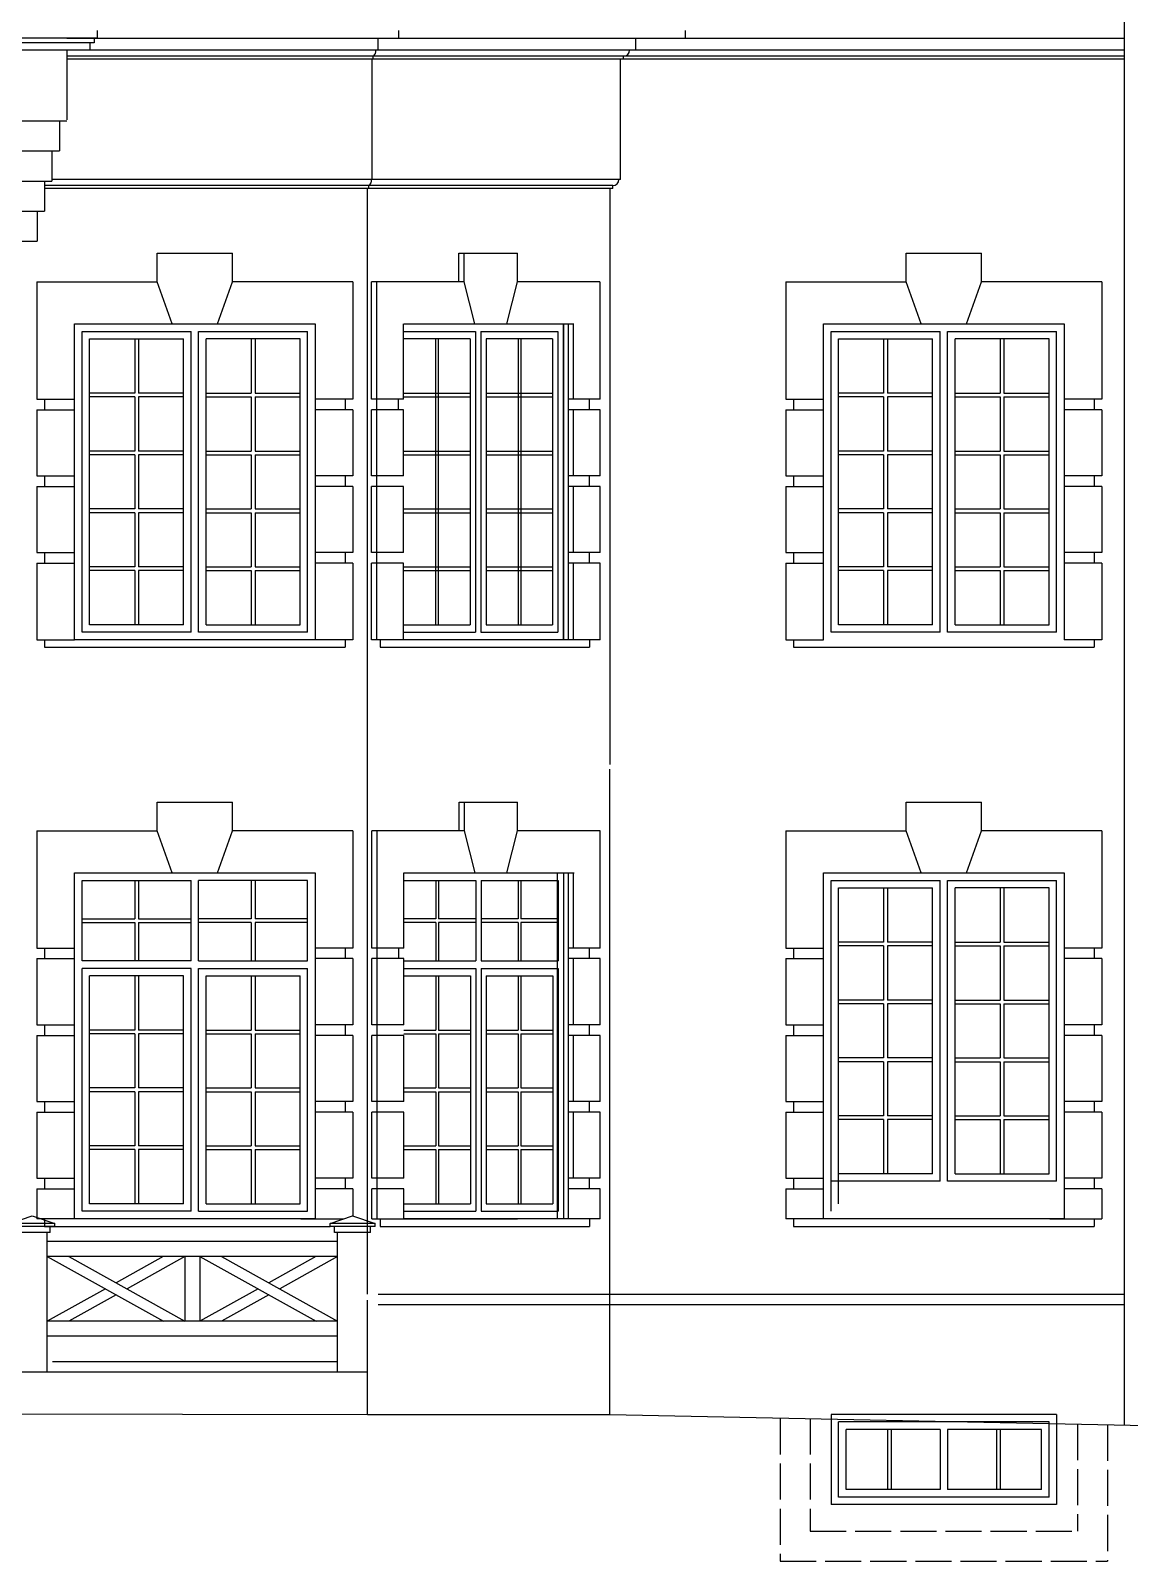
# Model space of a CAD drawing. Header units: millimetres. Extents: x -112665 to -16847, y 30630 to 100849.
# Drawn here: x -100071 to -92765, y 61755 to 71932 of the extents above; entities that cross this region are included whole.
import ezdxf

# ---------------------------------------------------------------- set-up
doc = ezdxf.new("R2010")
doc.units = ezdxf.units.MM
doc.linetypes.add('ACAD_ISO02W100', pattern=[15, 12, -3])
doc.layers.add('wall', color=5, linetype='Continuous')

msp = doc.modelspace()

# ---------------------------------------------------------------- linework, layer by layer
at = {"layer": 'wall', "color": 18, "true_color": 0x000000}
for p, q in [((-92799, 74618), (-92799, 62661)), ((-99628, 71882), (-107219, 71882)), ((-99830, 71882), (-92799, 71882)), ((-99648, 71882), (-99648, 71852)), ((-99628, 71932), (-99628, 71882)), ((-97759, 71802), (-97759, 71882)), ((-97623, 71882), (-97623, 71932)), ((-96049, 71882), (-96049, 71802)), ((-95719, 71932), (-95719, 71882)), ((-99648, 71852), (-107189, 71852)), ((-99678, 71802), (-107189, 71802)), ((-92799, 71802), (-99830, 71802)), ((-99830, 71802), (-99830, 71339)), ((-92799, 71762), (-99830, 71762)), ((-99678, 71852), (-99678, 71802)), ((-97793, 71742), (-97793, 71762)), ((-96129, 71742), (-96129, 71762)), ((-92799, 71742), (-99830, 71742)), ((-97801, 70942), (-97801, 71742)), ((-96149, 70942), (-96149, 71742)), ((-100163, 71332), (-99830, 71332)), ((-99880, 71332), (-99880, 71132)), ((-100212, 71132), (-99880, 71132)), ((-99929, 71132), (-99929, 70932)), ((-96149, 70942), (-99929, 70942)), ((-100262, 70932), (-99929, 70932)), ((-99979, 70932), (-99979, 70732)), ((-96199, 70902), (-99979, 70902)), ((-96199, 70882), (-99979, 70882)), ((-97830, 63532), (-97830, 70882)), ((-97822, 70882), (-97822, 70902)), ((-96219, 70882), (-96219, 67052)), ((-96199, 70882), (-96199, 70902)), ((-100311, 70732), (-99979, 70732)), ((-100028, 70732), (-100028, 70532)), ((-100361, 70532), (-100028, 70532)), ((-99229, 70262), (-99229, 70452)), ((-99229, 70452), (-98729, 70452)), ((-98729, 70262), (-98729, 70452)), ((-97223, 70452), (-96834, 70452)), ((-97223, 70262), (-97223, 70452)), ((-97188, 70262), (-97188, 70452)), ((-96834, 70262), (-96834, 70452)), ((-94249, 70452), (-93749, 70452)), ((-94249, 70262), (-94249, 70452)), ((-93749, 70262), (-93749, 70452)), ((-100029, 70262), (-99229, 70262)), ((-100029, 70262), (-100029, 69482)), ((-99129, 69982), (-99229, 70262)), ((-98829, 69982), (-98729, 70262)), ((-97929, 70262), (-98729, 70262)), ((-97929, 70262), (-97929, 69482)), ((-97188, 70262), (-97804, 70262)), ((-97804, 69482), (-97804, 70262)), ((-97768, 67882), (-97768, 70262)), ((-97117, 69982), (-97188, 70262)), ((-96905, 69982), (-96834, 70262)), ((-96286, 70262), (-96834, 70262)), ((-96285, 69482), (-96285, 70262)), ((-95049, 70262), (-95049, 69482)), ((-95049, 70262), (-94249, 70262)), ((-94149, 69982), (-94249, 70262)), ((-93849, 69982), (-93749, 70262)), ((-92949, 70262), (-93749, 70262)), ((-92949, 70262), (-92949, 69482)), ((-99779, 67882), (-99779, 69982)), ((-99779, 69982), (-98179, 69982)), ((-99729, 67932), (-99729, 69932)), ((-99729, 69932), (-99004, 69932)), ((-99004, 67932), (-99004, 69932)), ((-98954, 67932), (-98954, 69932)), ((-98954, 69932), (-98229, 69932)), ((-98229, 67932), (-98229, 69932)), ((-98179, 69982), (-98179, 67882)), ((-97591, 69482), (-97591, 69982)), ((-97590, 69982), (-96459, 69982)), ((-97590, 69932), (-97113, 69932)), ((-97113, 69932), (-97113, 67932)), ((-97077, 69932), (-97077, 67932)), ((-97077, 69932), (-96565, 69932)), ((-96565, 69932), (-96565, 67932)), ((-96529, 69982), (-96529, 67882)), ((-96528, 69982), (-96528, 67882)), ((-96497, 69982), (-96497, 67882)), ((-96461, 69482), (-96461, 69982)), ((-94799, 67882), (-94799, 69982)), ((-94799, 69982), (-93199, 69982)), ((-94749, 67932), (-94749, 69932)), ((-94749, 69932), (-94024, 69932)), ((-94024, 67932), (-94024, 69932)), ((-93974, 67932), (-93974, 69932)), ((-93974, 69932), (-93249, 69932)), ((-93249, 67932), (-93249, 69932)), ((-93249, 67932), (-93249, 69932)), ((-93199, 69982), (-93199, 67882)), ((-99679, 67982), (-99679, 69882)), ((-99679, 69882), (-99054, 69882)), ((-99379, 69882), (-99379, 69522)), ((-99354, 69882), (-99354, 69522)), ((-99054, 67982), (-99054, 69882)), ((-98904, 67982), (-98904, 69882)), ((-98279, 69882), (-98904, 69882)), ((-98604, 69882), (-98604, 69522)), ((-98579, 69882), (-98579, 69522)), ((-98279, 67982), (-98279, 69882)), ((-97148, 69882), (-97590, 69882)), ((-97378, 69882), (-97378, 67982)), ((-97360, 69882), (-97360, 67982)), ((-97148, 69882), (-97148, 67982)), ((-97042, 69882), (-97042, 67982)), ((-96600, 69882), (-97042, 69882)), ((-96830, 69882), (-96830, 67982)), ((-96812, 69882), (-96812, 67982)), ((-96600, 69882), (-96600, 67982)), ((-94699, 67982), (-94699, 69882)), ((-94699, 69882), (-94074, 69882)), ((-94399, 69882), (-94399, 69522)), ((-94374, 69882), (-94374, 69522)), ((-94074, 67982), (-94074, 69882)), ((-93924, 67982), (-93924, 69882)), ((-93299, 69882), (-93924, 69882)), ((-93624, 69882), (-93624, 69522)), ((-93599, 69882), (-93599, 69522)), ((-93299, 67982), (-93299, 69882)), ((-99379, 69522), (-99679, 69522)), ((-99054, 69522), (-99354, 69522)), ((-98904, 69522), (-98604, 69522)), ((-98579, 69522), (-98279, 69522)), ((-97590, 69522), (-97148, 69522)), ((-97042, 69522), (-96600, 69522)), ((-94399, 69522), (-94699, 69522)), ((-94074, 69522), (-94374, 69522)), ((-93924, 69522), (-93624, 69522)), ((-93599, 69522), (-93299, 69522)), ((-100029, 69482), (-99779, 69482)), ((-100029, 69412), (-99779, 69412)), ((-100029, 69412), (-100029, 68972)), ((-99979, 69482), (-99979, 69412)), ((-99379, 69497), (-99679, 69497)), ((-99379, 69497), (-99379, 69137)), ((-99354, 69497), (-99354, 69137)), ((-99054, 69497), (-99354, 69497)), ((-98904, 69497), (-98604, 69497)), ((-98604, 69497), (-98604, 69137)), ((-98579, 69497), (-98279, 69497)), ((-98579, 69497), (-98579, 69137)), ((-97929, 69482), (-98179, 69482)), ((-97929, 69412), (-98179, 69412)), ((-97979, 69482), (-97979, 69412)), ((-97929, 69412), (-97929, 68972)), ((-97591, 69482), (-97804, 69482)), ((-97591, 69412), (-97804, 69412)), ((-97804, 68972), (-97804, 69412)), ((-97627, 69482), (-97627, 69412)), ((-97591, 68972), (-97591, 69412)), ((-97590, 69497), (-97148, 69497)), ((-97042, 69497), (-96600, 69497)), ((-96285, 69482), (-96497, 69482)), ((-96285, 69412), (-96497, 69412)), ((-96461, 68972), (-96461, 69412)), ((-96355, 69412), (-96355, 69482)), ((-96285, 68972), (-96285, 69412)), ((-95049, 69482), (-94799, 69482)), ((-95049, 69412), (-95049, 68972)), ((-95049, 69412), (-94799, 69412)), ((-94999, 69482), (-94999, 69412)), ((-94399, 69497), (-94699, 69497)), ((-94399, 69497), (-94399, 69137)), ((-94074, 69497), (-94374, 69497)), ((-94374, 69497), (-94374, 69137)), ((-93924, 69497), (-93624, 69497)), ((-93624, 69497), (-93624, 69137)), ((-93599, 69497), (-93599, 69137)), ((-93599, 69497), (-93299, 69497)), ((-92949, 69482), (-93199, 69482)), ((-92949, 69412), (-93199, 69412)), ((-92999, 69482), (-92999, 69412)), ((-92949, 69412), (-92949, 68972)), ((-99379, 69137), (-99679, 69137)), ((-99379, 69112), (-99679, 69112)), ((-99379, 69112), (-99379, 68752)), ((-99054, 69137), (-99354, 69137)), ((-99354, 69112), (-99354, 68752)), ((-99054, 69112), (-99354, 69112)), ((-98904, 69137), (-98604, 69137)), ((-98904, 69112), (-98604, 69112)), ((-98604, 69112), (-98604, 68752)), ((-98579, 69137), (-98279, 69137)), ((-98579, 69112), (-98579, 68752)), ((-98579, 69112), (-98279, 69112)), ((-97590, 69137), (-97148, 69137)), ((-97590, 69112), (-97148, 69112)), ((-97042, 69137), (-96600, 69137)), ((-97042, 69112), (-96600, 69112)), ((-94399, 69137), (-94699, 69137)), ((-94399, 69112), (-94699, 69112)), ((-94399, 69112), (-94399, 68752)), ((-94074, 69137), (-94374, 69137)), ((-94074, 69112), (-94374, 69112)), ((-94374, 69112), (-94374, 68752)), ((-93924, 69137), (-93624, 69137)), ((-93924, 69112), (-93624, 69112)), ((-93624, 69112), (-93624, 68752)), ((-93599, 69137), (-93299, 69137)), ((-93599, 69112), (-93599, 68752)), ((-93599, 69112), (-93299, 69112)), ((-100029, 68972), (-99779, 68972)), ((-99979, 68972), (-99979, 68902)), ((-97929, 68972), (-98179, 68972)), ((-97979, 68972), (-97979, 68902)), ((-97591, 68972), (-97804, 68972)), ((-96285, 68972), (-96497, 68972)), ((-96355, 68902), (-96355, 68972)), ((-95049, 68972), (-94799, 68972)), ((-94999, 68972), (-94999, 68902)), ((-92949, 68972), (-93199, 68972)), ((-92999, 68972), (-92999, 68902)), ((-100029, 68902), (-99779, 68902)), ((-100029, 68902), (-100029, 68462)), ((-97929, 68902), (-98179, 68902)), ((-97929, 68902), (-97929, 68462)), ((-97591, 68902), (-97804, 68902)), ((-97804, 68462), (-97804, 68902)), ((-97591, 68462), (-97591, 68902)), ((-96285, 68902), (-96497, 68902)), ((-96461, 68462), (-96461, 68902)), ((-96285, 68462), (-96285, 68902)), ((-95049, 68902), (-95049, 68462)), ((-95049, 68902), (-94799, 68902)), ((-92949, 68902), (-93199, 68902)), ((-92949, 68902), (-92949, 68462)), ((-99379, 68752), (-99679, 68752)), ((-99379, 68727), (-99679, 68727)), ((-99379, 68727), (-99379, 68367)), ((-99054, 68752), (-99354, 68752)), ((-99354, 68727), (-99354, 68367)), ((-99054, 68727), (-99354, 68727)), ((-98904, 68752), (-98604, 68752)), ((-98904, 68727), (-98604, 68727)), ((-98604, 68727), (-98604, 68367)), ((-98579, 68752), (-98279, 68752)), ((-98579, 68727), (-98279, 68727)), ((-98579, 68727), (-98579, 68367)), ((-97590, 68752), (-97148, 68752)), ((-97590, 68727), (-97148, 68727)), ((-97042, 68752), (-96600, 68752)), ((-97042, 68727), (-96600, 68727)), ((-94399, 68752), (-94699, 68752)), ((-94399, 68727), (-94699, 68727)), ((-94399, 68727), (-94399, 68367)), ((-94074, 68752), (-94374, 68752)), ((-94074, 68727), (-94374, 68727)), ((-94374, 68727), (-94374, 68367)), ((-93924, 68752), (-93624, 68752)), ((-93924, 68727), (-93624, 68727)), ((-93624, 68727), (-93624, 68367)), ((-93599, 68752), (-93299, 68752)), ((-93599, 68727), (-93599, 68367)), ((-93599, 68727), (-93299, 68727)), ((-100029, 68462), (-99779, 68462)), ((-99979, 68462), (-99979, 68392)), ((-97929, 68462), (-98179, 68462)), ((-97979, 68462), (-97979, 68392)), ((-97591, 68462), (-97804, 68462)), ((-96285, 68462), (-96497, 68462)), ((-96355, 68392), (-96355, 68462)), ((-95049, 68462), (-94799, 68462)), ((-94999, 68462), (-94999, 68392)), ((-92949, 68462), (-93199, 68462)), ((-92999, 68462), (-92999, 68392)), ((-100029, 68392), (-100029, 67882)), ((-100029, 68392), (-99779, 68392)), ((-99379, 68367), (-99679, 68367)), ((-99379, 68342), (-99679, 68342)), ((-99379, 68342), (-99379, 67982)), ((-99054, 68367), (-99354, 68367)), ((-99054, 68342), (-99354, 68342)), ((-99354, 68342), (-99354, 67982)), ((-98904, 68367), (-98604, 68367)), ((-98904, 68342), (-98604, 68342)), ((-98604, 68342), (-98604, 67982)), ((-98579, 68367), (-98279, 68367)), ((-98579, 68342), (-98579, 67982)), ((-98579, 68342), (-98279, 68342)), ((-97929, 68392), (-98179, 68392)), ((-97929, 68392), (-97929, 67882)), ((-97804, 67882), (-97804, 68392)), ((-97591, 68392), (-97804, 68392)), ((-97591, 67882), (-97591, 68392)), ((-97590, 68367), (-97148, 68367)), ((-97590, 68342), (-97148, 68342)), ((-97042, 68367), (-96600, 68367)), ((-97042, 68342), (-96600, 68342)), ((-96285, 68392), (-96497, 68392)), ((-96461, 67882), (-96461, 68392)), ((-96285, 67882), (-96285, 68392)), ((-95049, 68392), (-95049, 67882)), ((-95049, 68392), (-94799, 68392)), ((-94399, 68367), (-94699, 68367)), ((-94399, 68342), (-94699, 68342)), ((-94399, 68342), (-94399, 67982)), ((-94074, 68367), (-94374, 68367)), ((-94374, 68342), (-94374, 67982)), ((-94074, 68342), (-94374, 68342)), ((-93924, 68367), (-93624, 68367)), ((-93924, 68342), (-93624, 68342)), ((-93624, 68342), (-93624, 67982)), ((-93599, 68367), (-93299, 68367)), ((-93599, 68342), (-93299, 68342)), ((-93599, 68342), (-93599, 67982)), ((-92949, 68392), (-93199, 68392)), ((-92949, 68392), (-92949, 67882)), ((-99004, 67932), (-99729, 67932)), ((-99054, 67982), (-99679, 67982)), ((-98229, 67932), (-98954, 67932)), ((-98904, 67982), (-98279, 67982)), ((-97590, 67982), (-97148, 67982)), ((-97590, 67932), (-97113, 67932)), ((-97077, 67932), (-96565, 67932)), ((-97042, 67982), (-96600, 67982)), ((-94024, 67932), (-94749, 67932)), ((-94074, 67982), (-94699, 67982)), ((-93249, 67932), (-93974, 67932)), ((-93924, 67982), (-93299, 67982)), ((-100029, 67882), (-99779, 67882)), ((-99979, 67882), (-99979, 67832)), ((-99979, 67832), (-97979, 67832)), ((-98179, 67882), (-99779, 67882)), ((-97929, 67882), (-98179, 67882)), ((-97979, 67882), (-97979, 67832)), ((-96497, 67882), (-97804, 67882)), ((-97746, 67882), (-97746, 67832)), ((-97746, 67832), (-96355, 67832)), ((-96285, 67882), (-96497, 67882)), ((-96355, 67882), (-96355, 67832)), ((-95049, 67882), (-94799, 67882)), ((-94999, 67882), (-94999, 67832)), ((-94999, 67832), (-92999, 67832)), ((-92949, 67882), (-93199, 67882)), ((-92999, 67882), (-92999, 67832)), ((-96219, 62732), (-96219, 67022)), ((-99229, 66612), (-99229, 66802)), ((-99229, 66802), (-98729, 66802)), ((-98729, 66612), (-98729, 66802)), ((-97222, 66612), (-97222, 66802)), ((-97222, 66802), (-96833, 66802)), ((-97186, 66612), (-97186, 66802)), ((-96833, 66612), (-96833, 66802)), ((-94249, 66802), (-93749, 66802)), ((-94249, 66612), (-94249, 66802)), ((-93749, 66612), (-93749, 66802)), ((-100029, 66612), (-100029, 65832)), ((-100029, 66612), (-99229, 66612)), ((-99129, 66332), (-99229, 66612)), ((-98829, 66332), (-98729, 66612)), ((-97929, 66612), (-98729, 66612)), ((-97929, 66612), (-97929, 65832)), ((-97802, 65832), (-97802, 66612)), ((-97186, 66612), (-97802, 66612)), ((-97767, 64032), (-97767, 66612)), ((-97116, 66332), (-97186, 66612)), ((-96904, 66332), (-96833, 66612)), ((-96285, 66612), (-96833, 66612)), ((-96285, 65832), (-96285, 66612)), ((-95049, 66612), (-94249, 66612)), ((-95049, 66612), (-95049, 65832)), ((-94149, 66332), (-94249, 66612)), ((-93849, 66332), (-93749, 66612)), ((-92949, 66612), (-93749, 66612)), ((-92949, 66612), (-92949, 65832)), ((-99779, 64032), (-99779, 66332)), ((-99779, 66332), (-98179, 66332)), ((-99729, 65747), (-99729, 66282)), ((-99729, 66282), (-99004, 66282)), ((-99379, 66282), (-99379, 66027)), ((-99354, 66282), (-99354, 66027)), ((-99004, 65747), (-99004, 66282)), ((-98954, 65747), (-98954, 66282)), ((-98229, 66282), (-98954, 66282)), ((-98604, 66282), (-98604, 66027)), ((-98579, 66282), (-98579, 66027)), ((-98229, 65747), (-98229, 66282)), ((-98179, 66332), (-98179, 64032)), ((-97590, 65832), (-97590, 66332)), ((-97589, 66332), (-96457, 66332)), ((-97589, 66282), (-97111, 66282)), ((-97377, 66282), (-97377, 66027)), ((-97359, 66282), (-97359, 66027)), ((-97111, 66282), (-97111, 65747)), ((-97076, 66282), (-97076, 65747)), ((-97076, 66282), (-96563, 66282)), ((-96829, 66282), (-96829, 66027)), ((-96811, 66282), (-96811, 66027)), ((-96568, 64032), (-96568, 66332)), ((-96563, 66282), (-96563, 65747)), ((-96528, 66332), (-96528, 64032)), ((-96497, 66332), (-96497, 64032)), ((-96461, 65832), (-96461, 66332)), ((-94799, 66332), (-93199, 66332)), ((-94799, 64032), (-94799, 66332)), ((-94749, 64282), (-94749, 66282)), ((-94749, 66282), (-94024, 66282)), ((-94749, 65747), (-94749, 66282)), ((-94024, 64282), (-94024, 66282)), ((-93974, 64282), (-93974, 66282)), ((-93974, 66282), (-93249, 66282)), ((-93249, 64282), (-93249, 66282)), ((-93249, 65747), (-93249, 66282)), ((-93199, 66332), (-93199, 64032)), ((-94699, 64332), (-94699, 66232)), ((-94699, 66232), (-94074, 66232)), ((-94399, 66232), (-94399, 65872)), ((-94374, 66232), (-94374, 65872)), ((-94074, 64332), (-94074, 66232)), ((-93924, 64332), (-93924, 66232)), ((-93299, 66232), (-93924, 66232)), ((-93624, 66232), (-93624, 65872)), ((-93599, 66232), (-93599, 65872)), ((-93299, 64332), (-93299, 66232)), ((-99729, 66027), (-99379, 66027)), ((-99729, 66002), (-99379, 66002)), ((-99379, 66002), (-99379, 65747)), ((-99354, 66027), (-99004, 66027)), ((-99354, 66002), (-99354, 65747)), ((-99354, 66002), (-99004, 66002)), ((-98604, 66027), (-98954, 66027)), ((-98604, 66002), (-98954, 66002)), ((-98604, 66002), (-98604, 65747)), ((-98229, 66027), (-98579, 66027)), ((-98579, 66002), (-98579, 65747)), ((-98229, 66002), (-98579, 66002)), ((-97377, 66027), (-97589, 66027)), ((-97377, 66002), (-97589, 66002)), ((-97377, 66002), (-97377, 65747)), ((-97111, 66027), (-97359, 66027)), ((-97359, 66002), (-97359, 65747)), ((-97111, 66002), (-97359, 66002)), ((-96829, 66027), (-97076, 66027)), ((-96829, 66002), (-97076, 66002)), ((-96829, 66002), (-96829, 65747)), ((-96563, 66027), (-96811, 66027)), ((-96811, 66002), (-96811, 65747)), ((-96563, 66002), (-96811, 66002)), ((-94399, 65872), (-94699, 65872)), ((-94074, 65872), (-94374, 65872)), ((-93924, 65872), (-93624, 65872)), ((-93599, 65872), (-93299, 65872)), ((-100029, 65832), (-99779, 65832)), ((-100029, 65762), (-100029, 65322)), ((-100029, 65762), (-99779, 65762)), ((-99979, 65832), (-99979, 65762)), ((-97929, 65832), (-98179, 65832)), ((-97929, 65762), (-98179, 65762)), ((-97979, 65832), (-97979, 65762)), ((-97929, 65762), (-97929, 65322)), ((-97590, 65832), (-97802, 65832)), ((-97590, 65762), (-97802, 65762)), ((-97802, 65322), (-97802, 65762)), ((-97625, 65832), (-97625, 65762)), ((-97590, 65322), (-97590, 65762)), ((-96285, 65832), (-96497, 65832)), ((-96285, 65762), (-96497, 65762)), ((-96461, 65322), (-96461, 65762)), ((-96355, 65762), (-96355, 65832)), ((-96285, 65322), (-96285, 65762)), ((-95049, 65832), (-94799, 65832)), ((-95049, 65762), (-94799, 65762)), ((-95049, 65762), (-95049, 65322)), ((-94999, 65832), (-94999, 65762)), ((-94399, 65847), (-94699, 65847)), ((-94399, 65847), (-94399, 65487)), ((-94374, 65847), (-94374, 65487)), ((-94074, 65847), (-94374, 65847)), ((-93924, 65847), (-93624, 65847)), ((-93624, 65847), (-93624, 65487)), ((-93599, 65847), (-93599, 65487)), ((-93599, 65847), (-93299, 65847)), ((-92949, 65832), (-93199, 65832)), ((-92949, 65762), (-93199, 65762)), ((-92999, 65832), (-92999, 65762)), ((-92949, 65762), (-92949, 65322)), ((-99004, 65747), (-99729, 65747)), ((-99729, 64082), (-99729, 65697)), ((-99004, 65697), (-99729, 65697)), ((-99679, 64132), (-99679, 65647)), ((-99054, 65647), (-99679, 65647)), ((-99379, 65647), (-99379, 65287)), ((-99354, 65647), (-99354, 65287)), ((-99054, 64132), (-99054, 65647)), ((-99004, 64082), (-99004, 65697)), ((-98954, 65747), (-98229, 65747)), ((-98954, 65697), (-98229, 65697)), ((-98954, 64082), (-98954, 65697)), ((-98904, 64132), (-98904, 65647)), ((-98904, 65647), (-98279, 65647)), ((-98604, 65647), (-98604, 65287)), ((-98579, 65647), (-98579, 65287)), ((-98279, 64132), (-98279, 65647)), ((-98229, 64082), (-98229, 65697)), ((-97589, 65747), (-97111, 65747)), ((-97589, 65697), (-97111, 65697)), ((-97589, 65647), (-97147, 65647)), ((-97377, 65647), (-97377, 65287)), ((-97359, 65647), (-97359, 65287)), ((-97147, 65647), (-97147, 64132)), ((-97111, 65697), (-97111, 64082)), ((-97076, 65747), (-96563, 65747)), ((-97076, 65697), (-97076, 64082)), ((-97076, 65697), (-96563, 65697)), ((-97041, 65647), (-97041, 64132)), ((-97041, 65647), (-96599, 65647)), ((-96829, 65647), (-96829, 65287)), ((-96811, 65647), (-96811, 65287)), ((-96599, 65647), (-96599, 64132)), ((-96563, 65697), (-96563, 64082)), ((-94749, 64082), (-94749, 65697)), ((-94699, 64132), (-94699, 65647)), ((-94399, 65487), (-94699, 65487)), ((-94399, 65462), (-94699, 65462)), ((-94399, 65462), (-94399, 65102)), ((-94074, 65487), (-94374, 65487)), ((-94374, 65462), (-94374, 65102)), ((-94074, 65462), (-94374, 65462)), ((-93924, 65487), (-93624, 65487)), ((-93924, 65462), (-93624, 65462)), ((-93624, 65462), (-93624, 65102)), ((-93599, 65487), (-93299, 65487)), ((-93599, 65462), (-93299, 65462)), ((-93599, 65462), (-93599, 65102)), ((-100029, 65322), (-99779, 65322)), ((-100029, 65252), (-99779, 65252)), ((-100029, 65252), (-100029, 64812)), ((-99979, 65322), (-99979, 65252)), ((-99379, 65287), (-99679, 65287)), ((-99379, 65262), (-99679, 65262)), ((-99379, 65262), (-99379, 64902)), ((-99054, 65287), (-99354, 65287)), ((-99354, 65262), (-99354, 64902)), ((-99054, 65262), (-99354, 65262)), ((-98904, 65287), (-98604, 65287)), ((-98904, 65262), (-98604, 65262)), ((-98604, 65262), (-98604, 64902)), ((-98579, 65287), (-98279, 65287)), ((-98579, 65262), (-98279, 65262)), ((-98579, 65262), (-98579, 64902)), ((-97929, 65322), (-98179, 65322)), ((-97929, 65252), (-98179, 65252)), ((-97979, 65322), (-97979, 65252)), ((-97929, 65252), (-97929, 64812)), ((-97590, 65322), (-97802, 65322)), ((-97590, 65252), (-97802, 65252)), ((-97802, 64812), (-97802, 65252)), ((-97590, 64812), (-97590, 65252)), ((-97589, 65287), (-97377, 65287)), ((-97589, 65262), (-97377, 65262)), ((-97377, 65262), (-97377, 64902)), ((-97359, 65287), (-97147, 65287)), ((-97359, 65262), (-97359, 64902)), ((-97359, 65262), (-97147, 65262)), ((-97041, 65287), (-96829, 65287)), ((-97041, 65262), (-96829, 65262)), ((-96829, 65262), (-96829, 64902)), ((-96811, 65287), (-96599, 65287)), ((-96811, 65262), (-96599, 65262)), ((-96811, 65262), (-96811, 64902)), ((-96285, 65322), (-96497, 65322)), ((-96285, 65252), (-96497, 65252)), ((-96461, 64812), (-96461, 65252)), ((-96355, 65252), (-96355, 65322)), ((-96285, 64812), (-96285, 65252)), ((-95049, 65322), (-94799, 65322)), ((-95049, 65252), (-95049, 64812)), ((-95049, 65252), (-94799, 65252)), ((-94999, 65322), (-94999, 65252)), ((-92949, 65322), (-93199, 65322)), ((-92949, 65252), (-93199, 65252)), ((-92999, 65322), (-92999, 65252)), ((-92949, 65252), (-92949, 64812)), ((-94399, 65102), (-94699, 65102)), ((-94399, 65077), (-94699, 65077)), ((-94399, 65077), (-94399, 64717)), ((-94074, 65102), (-94374, 65102)), ((-94374, 65077), (-94374, 64717)), ((-94074, 65077), (-94374, 65077)), ((-93924, 65102), (-93624, 65102)), ((-93924, 65077), (-93624, 65077)), ((-93624, 65077), (-93624, 64717)), ((-93599, 65102), (-93299, 65102)), ((-93599, 65077), (-93299, 65077)), ((-93599, 65077), (-93599, 64717)), ((-99379, 64902), (-99679, 64902)), ((-99379, 64877), (-99679, 64877)), ((-99379, 64877), (-99379, 64517)), ((-99054, 64902), (-99354, 64902)), ((-99354, 64877), (-99354, 64517)), ((-99054, 64877), (-99354, 64877)), ((-98904, 64902), (-98604, 64902)), ((-98904, 64877), (-98604, 64877)), ((-98604, 64877), (-98604, 64517)), ((-98579, 64902), (-98279, 64902)), ((-98579, 64877), (-98579, 64517)), ((-98579, 64877), (-98279, 64877)), ((-97589, 64902), (-97377, 64902)), ((-97589, 64877), (-97377, 64877)), ((-97377, 64877), (-97377, 64517)), ((-97359, 64902), (-97147, 64902)), ((-97359, 64877), (-97359, 64517)), ((-97359, 64877), (-97147, 64877)), ((-97041, 64902), (-96829, 64902)), ((-97041, 64877), (-96829, 64877)), ((-96829, 64877), (-96829, 64517)), ((-96811, 64902), (-96599, 64902)), ((-96811, 64877), (-96811, 64517)), ((-96811, 64877), (-96599, 64877)), ((-100029, 64812), (-99779, 64812)), ((-100029, 64742), (-100029, 64302)), ((-100029, 64742), (-99779, 64742)), ((-99979, 64812), (-99979, 64742)), ((-97929, 64812), (-98179, 64812)), ((-97929, 64742), (-98179, 64742)), ((-97979, 64812), (-97979, 64742)), ((-97929, 64742), (-97929, 64302)), ((-97590, 64812), (-97802, 64812)), ((-97802, 64302), (-97802, 64742)), ((-97590, 64742), (-97802, 64742)), ((-97590, 64302), (-97590, 64742)), ((-96285, 64812), (-96497, 64812)), ((-96285, 64742), (-96497, 64742)), ((-96461, 64302), (-96461, 64742)), ((-96355, 64742), (-96355, 64812)), ((-96285, 64302), (-96285, 64742)), ((-95049, 64812), (-94799, 64812)), ((-95049, 64742), (-95049, 64302)), ((-95049, 64742), (-94799, 64742)), ((-94999, 64812), (-94999, 64742)), ((-92949, 64812), (-93199, 64812)), ((-92949, 64742), (-93199, 64742)), ((-92999, 64812), (-92999, 64742)), ((-92949, 64742), (-92949, 64302)), ((-94399, 64717), (-94699, 64717)), ((-94399, 64692), (-94699, 64692)), ((-94399, 64692), (-94399, 64332)), ((-94074, 64717), (-94374, 64717)), ((-94074, 64692), (-94374, 64692)), ((-94374, 64692), (-94374, 64332)), ((-93924, 64717), (-93624, 64717)), ((-93924, 64692), (-93624, 64692)), ((-93624, 64692), (-93624, 64332)), ((-93599, 64717), (-93299, 64717)), ((-93599, 64692), (-93599, 64332)), ((-93599, 64692), (-93299, 64692)), ((-99379, 64517), (-99679, 64517)), ((-99379, 64492), (-99679, 64492)), ((-99379, 64492), (-99379, 64132)), ((-99054, 64517), (-99354, 64517)), ((-99354, 64492), (-99354, 64132)), ((-99054, 64492), (-99354, 64492)), ((-98904, 64517), (-98604, 64517)), ((-98904, 64492), (-98604, 64492)), ((-98604, 64492), (-98604, 64132)), ((-98579, 64517), (-98279, 64517)), ((-98579, 64492), (-98579, 64132)), ((-98579, 64492), (-98279, 64492)), ((-97589, 64517), (-97377, 64517)), ((-97589, 64492), (-97377, 64492)), ((-97377, 64492), (-97377, 64132)), ((-97359, 64517), (-97147, 64517)), ((-97359, 64492), (-97359, 64132)), ((-97359, 64492), (-97147, 64492)), ((-97041, 64517), (-96829, 64517)), ((-97041, 64492), (-96829, 64492)), ((-96829, 64492), (-96829, 64132)), ((-96811, 64517), (-96599, 64517)), ((-96811, 64492), (-96811, 64132)), ((-96811, 64492), (-96599, 64492)), ((-94074, 64332), (-94699, 64332)), ((-93924, 64332), (-93299, 64332)), ((-100029, 64302), (-99779, 64302)), ((-100029, 64232), (-99779, 64232)), ((-100029, 64232), (-100029, 64032)), ((-99979, 64302), (-99979, 64232)), ((-97929, 64302), (-98179, 64302)), ((-97929, 64232), (-98179, 64232)), ((-97979, 64302), (-97979, 64232)), ((-97929, 64232), (-97929, 64052)), ((-97590, 64302), (-97802, 64302)), ((-97590, 64232), (-97802, 64232)), ((-97802, 64032), (-97802, 64232)), ((-97590, 64032), (-97590, 64232)), ((-96285, 64302), (-96497, 64302)), ((-96285, 64232), (-96497, 64232)), ((-96355, 64232), (-96355, 64302)), ((-96285, 64032), (-96285, 64232)), ((-95049, 64302), (-94799, 64302)), ((-95049, 64232), (-95049, 64032)), ((-95049, 64232), (-94799, 64232)), ((-94999, 64302), (-94999, 64232)), ((-94024, 64282), (-94749, 64282)), ((-93249, 64282), (-93974, 64282)), ((-92949, 64302), (-93199, 64302)), ((-92949, 64232), (-93199, 64232)), ((-92999, 64302), (-92999, 64232)), ((-92949, 64232), (-92949, 64032)), ((-99054, 64132), (-99679, 64132)), ((-98904, 64132), (-98279, 64132)), ((-97589, 64132), (-97147, 64132)), ((-97041, 64132), (-96599, 64132)), ((-100210, 64002), (-100060, 64052)), ((-100060, 64052), (-99910, 64002)), ((-98983, 64032), (-100029, 64032)), ((-99979, 64032), (-99979, 63982)), ((-98179, 64032), (-99779, 64032)), ((-99004, 64082), (-99729, 64082)), ((-98954, 64082), (-98229, 64082)), ((-98275, 64032), (-97990, 64032)), ((-98080, 64002), (-97930, 64052)), ((-97930, 64052), (-97780, 64002)), ((-97802, 64032), (-96833, 64032)), ((-97746, 64032), (-97746, 63982)), ((-97589, 64082), (-97111, 64082)), ((-96285, 64032), (-97589, 64032)), ((-97076, 64082), (-96563, 64082)), ((-96355, 64032), (-96355, 63982)), ((-93199, 64032), (-95049, 64032)), ((-94999, 64032), (-94999, 63982)), ((-93295, 64032), (-92949, 64032)), ((-92999, 64032), (-92999, 63982)), ((-99910, 64002), (-100210, 64002)), ((-99910, 63982), (-100210, 63982)), ((-99940, 63942), (-100180, 63942)), ((-99979, 63982), (-98080, 63982)), ((-99960, 63012), (-99960, 63942)), ((-99940, 63942), (-99940, 63982)), ((-99910, 63982), (-99910, 64002)), ((-98080, 63982), (-98080, 64002)), ((-97780, 64002), (-98080, 64002)), ((-97780, 63982), (-98080, 63982)), ((-98050, 63942), (-98050, 63982)), ((-97810, 63942), (-98050, 63942)), ((-98030, 63012), (-98030, 63942)), ((-97810, 63942), (-97810, 63982)), ((-97780, 63982), (-97780, 64002)), ((-97746, 63982), (-96355, 63982)), ((-94999, 63982), (-92999, 63982)), ((-98030, 63882), (-99960, 63882)), ((-99960, 63782), (-99188, 63352)), ((-98030, 63782), (-99960, 63782)), ((-99816, 63782), (-99045, 63352)), ((-99189, 63782), (-99502, 63607)), ((-99045, 63782), (-99430, 63567)), ((-99045, 63782), (-99045, 63352)), ((-98945, 63782), (-98173, 63352)), ((-98945, 63782), (-98945, 63352)), ((-98801, 63782), (-98030, 63352)), ((-98174, 63782), (-98487, 63607)), ((-98030, 63782), (-98415, 63567)), ((-99574, 63567), (-99960, 63352)), ((-99502, 63527), (-99816, 63352)), ((-98559, 63567), (-98945, 63352)), ((-98487, 63527), (-98801, 63352)), ((-97760, 63532), (-92799, 63532)), ((-97830, 62732), (-97830, 63492)), ((-97760, 63462), (-92799, 63462)), ((-98030, 63352), (-99960, 63352)), ((-98030, 63252), (-99960, 63252)), ((-97830, 63012), (-102340, 63012)), ((-98030, 63082), (-99925, 63082)), ((-102940, 62741), (-97830, 62732)), ((-97830, 62732), (-96219, 62732)), ((-96219, 62732), (-91419, 62632)), ((-93249, 62732), (-94749, 62732)), ((-94024, 62232), (-94649, 62232)), ((-93349, 62232), (-93974, 62232)), ((-93249, 62132), (-94749, 62132)), ((-93299, 62182), (-94699, 62182))]:
    msp.add_line(p, q, dxfattribs=at)
at = {"layer": 'wall', "color": 18, "linetype": 'ACAD_ISO02W100', "ltscale": 20, "true_color": 0x000000}
for p, q in [((-95088, 62705), (-95088, 61755)), ((-94888, 62705), (-94888, 61955)), ((-93110, 62668), (-93110, 61955)), ((-92910, 62663), (-92910, 61755)), ((-94888, 61955), (-93110, 61955)), ((-95088, 61755), (-92910, 61755))]:
    msp.add_line(p, q, dxfattribs=at)
at = {"layer": 'wall', "color": 18, "ltscale": 2, "true_color": 0x000000}
for p, q in [((-94749, 62732), (-94749, 62132)), ((-93249, 62732), (-93249, 62132)), ((-94699, 62182), (-94699, 62682)), ((-93299, 62682), (-94699, 62682)), ((-94024, 62632), (-94649, 62632)), ((-94649, 62232), (-94649, 62632)), ((-94374, 62632), (-94374, 62232)), ((-94349, 62632), (-94349, 62232)), ((-94024, 62632), (-94024, 62232)), ((-93974, 62632), (-93974, 62232)), ((-93349, 62632), (-93974, 62632)), ((-93649, 62632), (-93649, 62232)), ((-93624, 62632), (-93624, 62232)), ((-93349, 62232), (-93349, 62632)), ((-93299, 62182), (-93299, 62682))]:
    msp.add_line(p, q, dxfattribs=at)
at = {"layer": 'wall', "color": 18, "true_color": 0x000000}
for centre, radius, start, end in [((-97816, 71796), 41, 305.6497, 9.3503), ((-96129, 71802), 40, 270, 0), ((-97845, 70936), 41, 305.6497, 9.3503), ((-96199, 70942), 40, 270, 0)]:
    msp.add_arc(centre, radius, start, end, dxfattribs=at)

doc.saveas('drawing.dxf')
